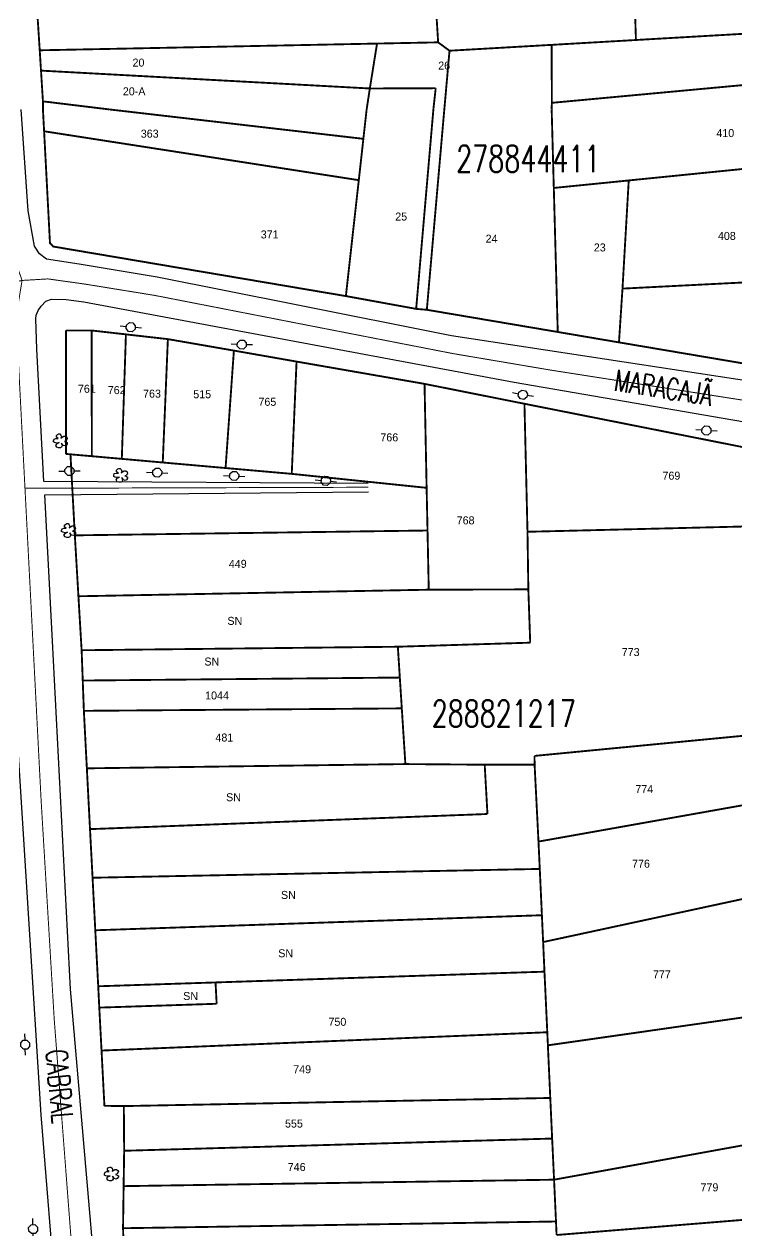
# Model space of a CAD drawing. Header units: millimetres. Extents: x 203684 to 206468, y 4869193 to 4871613.
# Drawn here: x 204065.2 to 204198.8, y 4870786.4 to 4871012.7 of the extents above; entities that cross this region are included whole.
import ezdxf
from ezdxf.enums import TextEntityAlignment as Align

# ---------------------------------------------------------------- set-up
doc = ezdxf.new("R2010")
doc.units = ezdxf.units.MM
for name, color, linetype in [('CD_MALHA_LOTES', 7, 'Continuous'), ('CD_TXT_QUADRA', 7, 'Continuous'), ('LT-POSTES', 7, 'Continuous'), ('RU-QUADRA', 210, 'Continuous'), ('SV-EIXO-RUA-N-PAV', 6, 'Continuous'), ('SV-EIXO-RUA-PAV', 20, 'Continuous'), ('SV-RUA-NAO-PAV', 7, 'Continuous'), ('SV-RUA-PAVIM', 7, 'Continuous'), ('SV-TXT-RUA-N-PAV', 7, 'Continuous'), ('SV-TXT-RUA-PAV', 7, 'Continuous'), ('Th_NmrPort', 1, 'Continuous'), ('VG-ARVORE-ISOLADA', 90, 'Continuous')]:
    doc.layers.add(name, color=color, linetype=linetype)
doc.styles.add('ARIAL', font='simplex.shx')

# ---------------------------------------------------------------- blocks, each defined once
blk = doc.blocks.new('COD092', base_point=(204504.092239, 4871060.025635))
at = {"layer": 'LT-POSTES'}
blk.add_line((204504.922233, 4871060.022296), (204506.0889, 4871060.022296), dxfattribs=at)
blk.add_lwpolyline([(204502.0889, 4871060.022296), (204503.255567, 4871060.022296), (204503.255567, 4871060.35563), (204503.755567, 4871060.85563), (204504.422233, 4871060.85563), (204504.922233, 4871060.35563), (204504.922233, 4871059.688963), (204504.422233, 4871059.188963), (204503.755567, 4871059.188963), (204503.255567, 4871059.688963), (204503.255567, 4871060.022296)], dxfattribs=at)
blk = doc.blocks.new('COD208', base_point=(204517.498181, 4871042.194979))
at = {"layer": 'VG-ARVORE-ISOLADA'}
blk.add_lwpolyline([(204517.064848, 4871042.628313), (204516.739848, 4871042.844979), (204516.739848, 4871043.169979), (204516.956515, 4871043.386646), (204517.173181, 4871043.494979), (204517.389848, 4871043.494979), (204517.606515, 4871043.278312), (204517.714848, 4871042.953312), (204517.606515, 4871042.628313), (204517.823181, 4871042.844979), (204518.148181, 4871043.061646), (204518.473181, 4871043.061646), (204518.689848, 4871042.844979), (204518.798181, 4871042.628313), (204518.581515, 4871042.194979), (204518.256515, 4871042.086646), (204518.581515, 4871041.978313), (204518.798181, 4871041.869979), (204518.798181, 4871041.653313), (204518.581515, 4871041.328313), (204518.364848, 4871041.219979), (204518.039848, 4871041.328313), (204517.714848, 4871041.761646), (204517.823181, 4871041.219979), (204517.714848, 4871041.003313), (204517.498181, 4871040.894979), (204517.173181, 4871040.894979), (204516.848182, 4871041.003313), (204516.631515, 4871041.328313), (204516.848182, 4871041.653313), (204517.281515, 4871041.869979), (204516.848182, 4871041.761646), (204516.414848, 4871041.869979), (204516.198182, 4871041.978313), (204516.198182, 4871042.194979), (204516.306515, 4871042.519979), (204516.631515, 4871042.628313)], close=True, dxfattribs=at)

msp = doc.modelspace()

# ---------------------------------------------------------------- linework, layer by layer
at = {"layer": 'CD_MALHA_LOTES', "const_width": 0.35}
for points in [[(204068.14, 4871007.77), (204067.22, 4871022.03)], [(204142.79, 4871009.26), (204142.12, 4871020.03)], [(204179.85, 4871009.7), (204179.65, 4871015.96)], [(204206.53, 4871011.24), (204179.85, 4871009.7)], [(204068.14, 4871007.77), (204131.34, 4871009.03)], [(204129.99, 4871000.61), (204131.34, 4871009.03)], [(204131.34, 4871009.03), (204142.79, 4871009.26)], [(204144.92, 4871007.69), (204142.79, 4871009.26)], [(204164.06, 4871008.79), (204144.92, 4871007.69)], [(204164.06, 4871008.79), (204179.85, 4871009.7)], [(204164.09, 4870997.92), (204164.06, 4871008.79)], [(204068.38, 4871003.96), (204068.14, 4871007.77)], [(204143.94, 4870996.62), (204144.92, 4871007.69)], [(204068.74, 4870998.2), (204068.38, 4871003.96)], [(204068.38, 4871003.96), (204129.99, 4871000.61)], [(204164.09, 4870997.92), (204207.48, 4871001.95)], [(204129.39, 4870996.67), (204129.99, 4871000.61)], [(204142.33, 4871000.66), (204129.99, 4871000.61)], [(204141.91, 4870996.81), (204142.33, 4871000.66)], [(204068.74, 4870996.67), (204068.74, 4870998.2)], [(204068.74, 4870998.2), (204081.29, 4870996.67)], [(204164.06, 4870996.67), (204164.09, 4870997.92)], [(204068.96, 4870992.59), (204068.74, 4870996.67)], [(204081.29, 4870996.67), (204128.78, 4870991.17)], [(204128.78, 4870991.17), (204129.39, 4870996.67)], [(204138.67, 4870959.29), (204141.91, 4870996.81)], [(204140.67, 4870959.12), (204143.94, 4870996.62)], [(204164.46, 4870981.96), (204164.06, 4870996.67)], [(204068.96, 4870992.59), (204127.92, 4870983.42)], [(204125.5, 4870961.69), (204070.66, 4870970.98), (204070.06, 4870971.62), (204068.96, 4870992.59)], [(204127.92, 4870983.42), (204128.78, 4870991.17)], [(204178.5, 4870983.37), (204208.71, 4870986.41)], [(204125.5, 4870961.69), (204127.92, 4870983.42)], [(204164.46, 4870981.96), (204178.5, 4870983.37)], [(204165.2, 4870954.96), (204164.46, 4870981.96)], [(204177.33, 4870963.09), (204178.5, 4870983.37)], [(204210.37, 4870964.77), (204177.33, 4870963.09)], [(204138.67, 4870959.29), (204125.5, 4870961.69)], [(204176.67, 4870953.01), (204177.33, 4870963.09)], [(204140.67, 4870959.12), (204138.67, 4870959.29)], [(204165.2, 4870954.96), (204140.67, 4870959.12)], [(204073.06, 4870955.24), (204077.87, 4870955.24)], [(204073.05, 4870932.1), (204073.06, 4870955.24)], [(204077.9, 4870931.67), (204077.87, 4870955.24)], [(204077.87, 4870955.24), (204084.29, 4870954.51)], [(204083.52, 4870931.17), (204084.29, 4870954.51)], [(204084.29, 4870954.51), (204092.15, 4870953.62)], [(204176.67, 4870953.01), (204165.2, 4870954.96)], [(204091.19, 4870930.49), (204092.15, 4870953.62)], [(204092.15, 4870953.62), (204104.52, 4870951.47)], [(204211.15, 4870947.17), (204176.67, 4870953.01)], [(204102.96, 4870929.45), (204104.52, 4870951.47)], [(204104.52, 4870951.47), (204116.26, 4870949.41)], [(204115.36, 4870928.36), (204116.26, 4870949.41)], [(204116.26, 4870949.41), (204140.24, 4870945.23)], [(204140.24, 4870945.23), (204158.96, 4870941.5)], [(204140.63, 4870925.74), (204140.24, 4870945.23)], [(204158.96, 4870941.5), (204212.93, 4870930.78)], [(204159.53, 4870917.5), (204158.96, 4870941.5)], [(204073.9, 4870932.02), (204073.05, 4870932.1)], [(204074.72, 4870916.83), (204073.9, 4870932.02)], [(204073.9, 4870932.02), (204077.9, 4870931.67)], [(204083.52, 4870931.17), (204077.9, 4870931.67)], [(204091.19, 4870930.49), (204083.52, 4870931.17)], [(204102.96, 4870929.45), (204091.19, 4870930.49)], [(204115.36, 4870928.36), (204102.96, 4870929.45)], [(204140.63, 4870925.74), (204115.36, 4870928.36)], [(204140.8, 4870917.74), (204140.63, 4870925.74)], [(204213.95, 4870918.83), (204159.53, 4870917.5)], [(204074.72, 4870916.83), (204140.8, 4870917.74)], [(204075.39, 4870905.41), (204074.72, 4870916.83)], [(204141.03, 4870906.64), (204140.8, 4870917.74)], [(204159.53, 4870917.5), (204159.69, 4870906.7)], [(204075.39, 4870905.41), (204141.03, 4870906.64)], [(204075.99, 4870895.29), (204075.39, 4870905.41)], [(204159.69, 4870906.7), (204141.03, 4870906.64)], [(204160.04, 4870896.71), (204159.69, 4870906.7)], [(204075.99, 4870895.29), (204135.24, 4870895.95)], [(204135.24, 4870895.95), (204160.04, 4870896.71)], [(204135.61, 4870890.17), (204135.24, 4870895.95)], [(204076.2, 4870889.61), (204075.99, 4870895.29)], [(204076.2, 4870889.61), (204135.61, 4870890.17)], [(204076.41, 4870883.93), (204076.2, 4870889.61)], [(204135.98, 4870884.39), (204135.61, 4870890.17)], [(204076.41, 4870883.93), (204135.98, 4870884.39)], [(204136.65, 4870873.95), (204135.98, 4870884.39)], [(204076.97, 4870873.15), (204076.41, 4870883.93)], [(204160.85, 4870875.48), (204217.42, 4870880.94)], [(204160.86, 4870873.85), (204160.85, 4870875.48)], [(204076.97, 4870873.15), (204136.65, 4870873.95)], [(204077.56, 4870861.75), (204076.97, 4870873.15)], [(204151.51, 4870873.83), (204136.65, 4870873.95)], [(204160.86, 4870873.85), (204151.51, 4870873.83)], [(204152.03, 4870864.59), (204151.51, 4870873.83)], [(204161.59, 4870859.42), (204160.86, 4870873.85)], [(204161.59, 4870859.42), (204218.65, 4870869.57)], [(204077.56, 4870861.75), (204152.03, 4870864.59)], [(204078.04, 4870852.64), (204077.56, 4870861.75)], [(204161.83, 4870854.29), (204161.59, 4870859.42)], [(204078.04, 4870852.64), (204161.83, 4870854.29)], [(204078.55, 4870842.79), (204078.04, 4870852.64)], [(204162.23, 4870845.61), (204161.83, 4870854.29)], [(204162.46, 4870840.58), (204220.44, 4870853.1)], [(204078.55, 4870842.79), (204162.23, 4870845.61)], [(204162.46, 4870840.58), (204162.23, 4870845.61)], [(204079.1, 4870832.29), (204078.55, 4870842.79)], [(204162.71, 4870835.03), (204162.46, 4870840.58)], [(204101.08, 4870833.01), (204162.71, 4870835.03)], [(204163.24, 4870823.67), (204162.71, 4870835.03)], [(204079.1, 4870832.29), (204101.08, 4870833.01)], [(204079.3, 4870828.29), (204079.1, 4870832.29)], [(204101.29, 4870829.01), (204101.08, 4870833.01)], [(204079.3, 4870828.29), (204101.29, 4870829.01)], [(204079.72, 4870820.24), (204079.3, 4870828.29)], [(204163.35, 4870821.22), (204222.97, 4870829.75)], [(204079.72, 4870820.24), (204163.24, 4870823.67)], [(204163.35, 4870821.22), (204163.24, 4870823.67)], [(204163.8, 4870811.35), (204163.35, 4870821.22)], [(204080.26, 4870809.88), (204079.72, 4870820.24)], [(204083.9, 4870809.83), (204080.26, 4870809.88)], [(204083.9, 4870809.83), (204163.8, 4870811.35)], [(204083.96, 4870801.45), (204083.9, 4870809.83)], [(204164.15, 4870803.74), (204163.8, 4870811.35)], [(204164.51, 4870796.03), (204226.61, 4870807.34)], [(204164.15, 4870803.74), (204083.96, 4870801.45)], [(204164.51, 4870796.03), (204164.15, 4870803.74)], [(204083.86, 4870794.82), (204083.96, 4870801.45)], [(204164.51, 4870796.03), (204083.86, 4870794.82)], [(204164.87, 4870788.19), (204164.51, 4870796.03)], [(204083.75, 4870786.93), (204083.86, 4870794.82)], [(204228.68, 4870790.83), (204164.98, 4870785.66)], [(204083.75, 4870786.93), (204164.87, 4870788.19)], [(204164.98, 4870785.66), (204164.87, 4870788.19)], [(204084.26, 4870771.42), (204083.75, 4870786.93)]]:
    msp.add_lwpolyline(points, dxfattribs=at)
at = {"layer": 'RU-QUADRA', "const_width": 0.18}
for points in [[(204067.22, 4871022.03), (204068.14, 4871007.77), (204068.38, 4871003.96), (204068.74, 4870996.67), (204068.96, 4870992.59), (204070.06, 4870971.62), (204070.66, 4870970.98), (204125.5, 4870961.69), (204138.67, 4870959.29), (204140.67, 4870959.12), (204165.2, 4870954.96), (204176.67, 4870953.01), (204211.15, 4870947.17)], [(204084.26, 4870771.42), (204083.75, 4870786.93), (204083.86, 4870794.82), (204083.96, 4870801.45), (204083.9, 4870809.83), (204080.26, 4870809.88), (204079.72, 4870820.24), (204079.3, 4870828.29), (204079.1, 4870832.29), (204078.55, 4870842.79), (204078.04, 4870852.64), (204077.56, 4870861.75), (204076.97, 4870873.15), (204076.41, 4870883.93), (204076.2, 4870889.61), (204075.99, 4870895.29), (204075.39, 4870905.41), (204074.72, 4870916.83), (204073.9, 4870932.02), (204073.05, 4870932.1), (204073.06, 4870955.24), (204077.87, 4870955.24), (204084.29, 4870954.51), (204092.15, 4870953.62), (204104.52, 4870951.47), (204116.26, 4870949.41), (204140.24, 4870945.23), (204158.96, 4870941.5), (204212.93, 4870930.78)], [(204228.68, 4870790.83), (204164.98, 4870785.66)]]:
    msp.add_lwpolyline(points, dxfattribs=at)
at = {"layer": 'SV-EIXO-RUA-N-PAV', "linetype": 'Continuous', "const_width": 0.18}
for points in [[(203903.74, 4870956.67), (203908.3, 4870956.43), (203937.27, 4870957.3), (203957.88, 4870957.98), (203976.89, 4870959.09), (203995.95, 4870960.3), (204015.07, 4870961.46), (204035, 4870962.62), (204053.14, 4870963.34), (204059.45, 4870963.58), (204064.83, 4870964.62), (204069.67, 4870964.91), (204076.53, 4870963.95), (204089.67, 4870961.82), (204128.28, 4870954.28), (204145.62, 4870950.9), (204163.89, 4870947.81), (204200.95, 4870942.01), (204214.33, 4870940.13), (204219.02, 4870939.8)], [(204065.38, 4870925.65), (204129.69, 4870925.85)]]:
    msp.add_lwpolyline(points, dxfattribs=at)
at = {"layer": 'SV-EIXO-RUA-PAV', "linetype": 'Continuous', "const_width": 0.18}
msp.add_lwpolyline([(204075, 4870772.08), (204070.86, 4870826.04), (204068.41, 4870866.98), (204066.27, 4870908.37), (204064.13, 4870949.77), (204063.82, 4870958.42), (204064.83, 4870964.62), (204063.21, 4870969.29), (204062.45, 4870975.25), (204061.11, 4870996.69)], dxfattribs=at)
at = {"layer": 'SV-RUA-NAO-PAV'}
for points in [[(204216.12, 4870946.45, 7.22), (204215.68, 4870945.67, 7.22), (204214.72, 4870944.63, 7.22), (204212.88, 4870943.95, 7.19), (204145.29, 4870954.22, 6.89), (204115.88, 4870960.11, 6.89), (204090.16, 4870965.26, 7.22), (204075.53, 4870967.65, 7.22), (204069.41, 4870968.64, 7.2), (204068.08, 4870969.64, 7.2), (204067.18, 4870971.03, 7.2)], [(204068.42, 4870959.82, 7.14), (204069.28, 4870960.72, 7.14), (204070.37, 4870961.09, 7.14), (204073.12, 4870961.07, 7.14), (204076.42, 4870960.59, 6.8), (204157.02, 4870945.56, 6.82), (204215.04, 4870935.55, 6.76), (204216.22, 4870934.84, 6.76), (204216.93, 4870933.33, 6.77)], [(204129.66, 4870926.56, 6.8), (204068.9, 4870926.95, 6.8)], [(204069.11, 4870924.4, 6.8), (204129.73, 4870925.02, 6.8)]]:
    msp.add_polyline3d(points, dxfattribs=at)
at = {"layer": 'SV-RUA-PAVIM'}
for points in [[(204067.18, 4870971.03, 7.2), (204065.96, 4870977.69, 7.3), (204064.69, 4870996.67, 7.3)], [(204059.47, 4870961.59, 7.17), (204063.72, 4870881.7, 6.59), (204068.36, 4870808.16, 6.57), (204071.28, 4870771.95, 6.29), (204075.83, 4870772.11, 6.29), (204079.02, 4870772.5, 6.29), (204073.88, 4870831.76, 6.79), (204070.53, 4870897.01, 6.8), (204069.11, 4870924.4, 6.8)], [(204068.9, 4870926.95, 6.8), (204067.57, 4870951.74, 6.8), (204067.4, 4870957.4, 7.14), (204067.48, 4870958.09, 7.14), (204067.86, 4870959, 7.14), (204068.42, 4870959.82, 7.14)]]:
    msp.add_polyline3d(points, dxfattribs=at)

# ---------------------------------------------------------------- block references
at = {"layer": 'LT-POSTES'}
for p, rotation in [((204085.19, 4870955.86, 6.8), 175), ((204105.99, 4870952.59, 6.78), 178), ((204158.66, 4870943.18, 6.75), 170), ((204193.05, 4870936.49, 6.75), 177), ((204073.71, 4870928.89, 6.85), 1), ((204090.16, 4870928.59, 6.85), 357), ((204104.57, 4870927.97, 6.85), 357), ((204121.74, 4870927.06, 6.85), 355), ((204065.41, 4870821.35, 6.2), 91), ((204066.9, 4870786.77, 6.78), 92)]:
    msp.add_blockref('COD092', p, dxfattribs=dict(at, rotation=rotation))
at = {"layer": 'VG-ARVORE-ISOLADA'}
for p in [(204072.01, 4870934.56, 9.42), (204083.31, 4870928.08, 8.55), (204073.55, 4870917.75, 9.87), (204081.58, 4870797.1, 10.01)]:
    msp.add_blockref('COD208', p, dxfattribs=at)

# ---------------------------------------------------------------- texts
at = {"layer": 'CD_TXT_QUADRA', "style": 'ARIAL', "width": 0.7}
for s, p in [('278844411', (204146.18, 4870984.95)), ('288821217', (204141.58, 4870880.95))]:
    msp.add_text(s, height=5, dxfattribs=at).set_placement(p)
at = {"layer": 'SV-TXT-RUA-N-PAV', "style": 'ARIAL', "width": 0.7}
msp.add_text('MARACAJÃ', height=4, rotation=351, dxfattribs=at).set_placement((204175.57, 4870944.01))
at = {"layer": 'SV-TXT-RUA-PAV', "style": 'ARIAL', "width": 0.7}
msp.add_text('CABRAL', height=4, rotation=275, dxfattribs=at).set_placement((204069.26, 4870820.29))
at = {"layer": 'Th_NmrPort', "color": 1}
for s, p in [('20', (204085.53, 4871005.47)), ('26', (204142.8, 4871004.9)), ('20-A', (204083.71, 4871000.07)), ('410', (204194.92, 4870992.25)), ('363', (204087.07, 4870992.14)), ('25', (204134.75, 4870976.6)), ('371', (204109.55, 4870973.25)), ('24', (204151.68, 4870972.45)), ('408', (204195.21, 4870972.97)), ('23', (204171.96, 4870970.81)), ('761', (204075.29, 4870944.31)), ('762', (204080.89, 4870944.06)), ('763', (204087.5, 4870943.4)), ('515', (204096.91, 4870943.29)), ('765', (204109.12, 4870941.87)), ('766', (204131.96, 4870935.2)), ('769', (204184.82, 4870928.02)), ('768', (204146.26, 4870919.64)), ('449', (204103.57, 4870911.49)), ('SN', (204103.31, 4870900.8)), ('773', (204177.19, 4870894.95)), ('SN', (204098.99, 4870893.17)), ('1044', (204099.13, 4870886.81)), ('481', (204101.06, 4870878.93)), ('774', (204179.73, 4870869.26)), ('SN', (204103.06, 4870867.73)), ('776', (204179.12, 4870855.27)), ('SN', (204113.34, 4870849.42)), ('SN', (204112.83, 4870838.48)), ('777', (204183.04, 4870834.53)), ('SN', (204095.02, 4870830.46)), ('750', (204122.24, 4870825.63)), ('749', (204115.63, 4870816.73)), ('555', (204114.1, 4870806.55)), ('746', (204114.61, 4870798.41)), ('779', (204191.95, 4870794.6))]:
    msp.add_text(s, height=1.5, dxfattribs=at).set_placement(p, align=Align.MIDDLE_LEFT)

doc.saveas('drawing.dxf')
